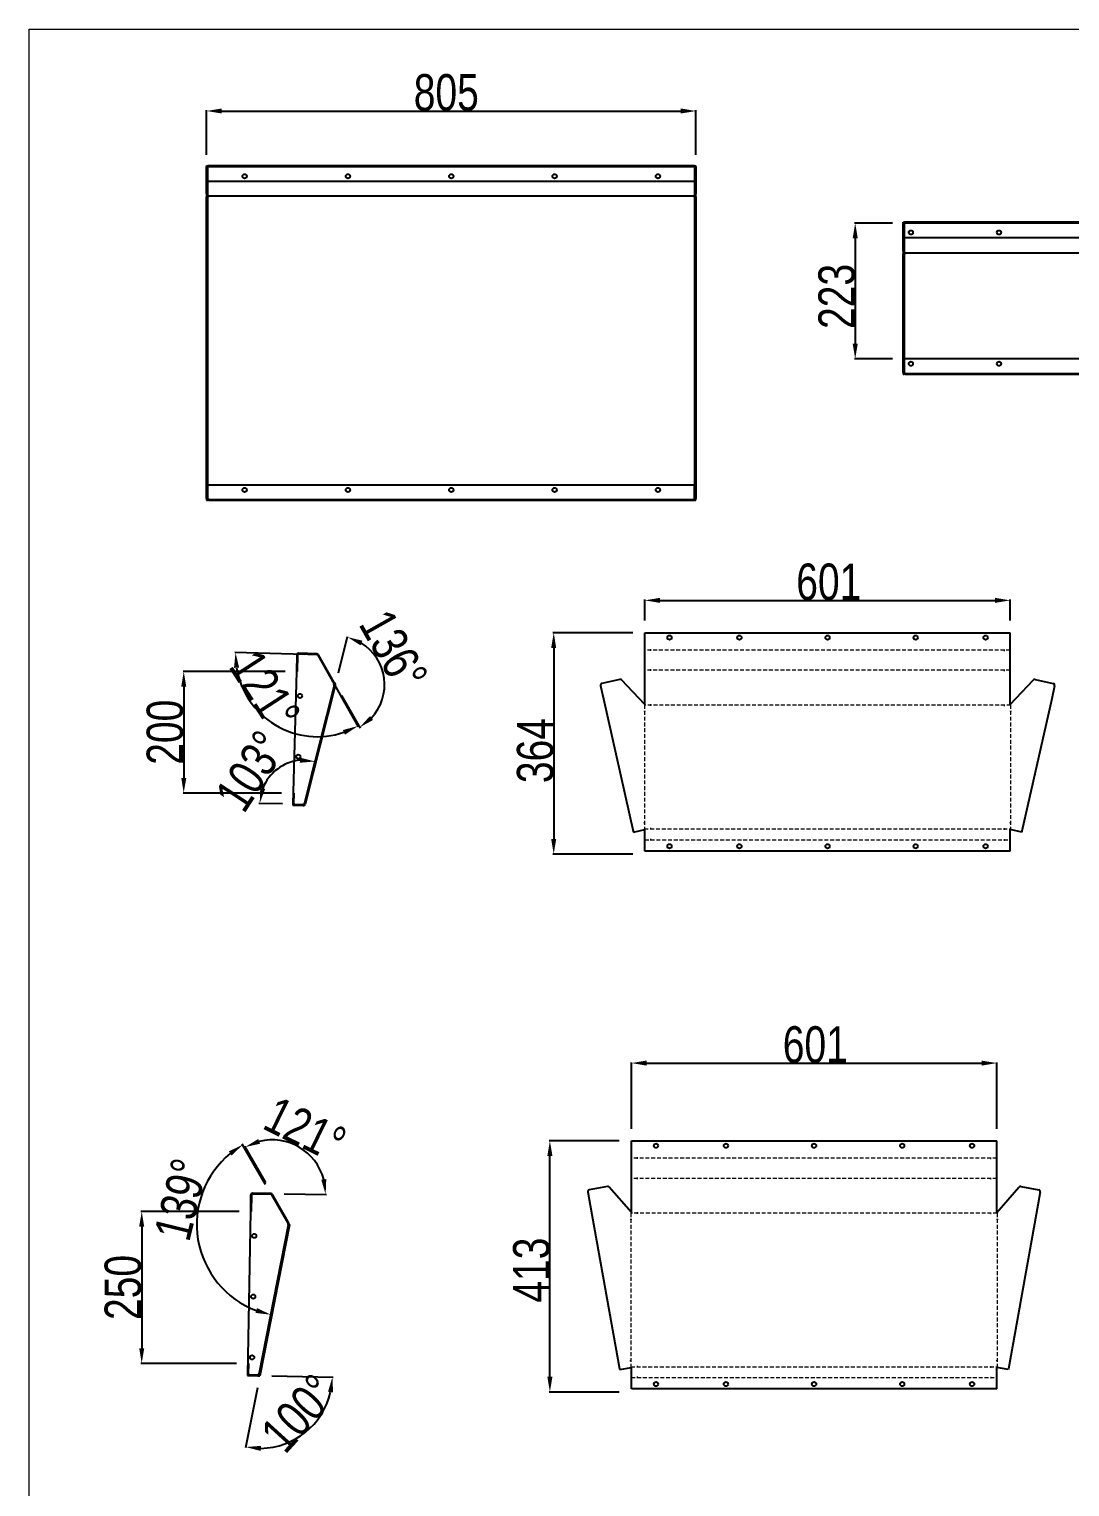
# Model space of a CAD drawing. Header units: inches. Extents: x 21 to 136330, y 8 to 58290.
# Drawn here: x 55457 to 57169, y 37422 to 39821 of the extents above; entities that cross this region are included whole.
import ezdxf
from ezdxf.enums import TextEntityAlignment as Align

# ---------------------------------------------------------------- set-up
doc = ezdxf.new("R2010")
doc.units = ezdxf.units.IN
doc.header["$MEASUREMENT"] = 0
doc.linetypes.add('HIDDEN', pattern=[9.525, 6.35, -3.175])
doc.layers.add('0 TĂNG CỨNG', color=7, linetype='Continuous', lineweight=15)
doc.layers.add('@.0.DM. NÉT ĐỨT', color=8, linetype='HIDDEN', lineweight=9)
doc.layers.add('@.0.DM. NÉT CHÍNH', color=7, linetype='Continuous')
doc.layers.add('@.0.DM. NÉT CHÍNH @ 1', color=7, linetype='Continuous')
doc.layers.add('@.DM. KÍCH THƯỚC', color=8, linetype='Continuous', transparency=0.2)
doc.layers.add('@.DM. KÍCH THƯỚC @ 1', color=8, linetype='Continuous', transparency=0.2)
doc.styles.add('ARIAL', font='arial.ttf')
doc.styles.add('roman', font='roman.shx', dxfattribs={"width": 0.8})
doc.styles.add('Tahoma (Input Text)', font='tahoma.ttf')
doc.dimstyles.new('Kích thước Duy Mạnh', dxfattribs={"dimtxt": 30, "dimasz": 25, "dimexe": 1.25, "dimexo": 20, "dimtad": 1, "dimdec": 1, "dimtxsty": 'roman', "dimcen": 2.5, "dimclrd": 8, "dimclre": 8, "dimclrt": 2, "dimadec": 0, "dimazin": 0, "dimtfac": 1, "dimtdec": 1, "dimtix": 1, "dimtmove": 0, "dimatfit": 3, "dimfxl": 1, "dimtfillclr": 1, "dimarcsym": 0})

# ---------------------------------------------------------------- blocks, each defined once
blk = doc.blocks.new('KHUNG KT1')
at = {"color": 7}
blk.add_lwpolyline([(0, 0), (7128, 0), (7128, -5040), (0, -5040)], close=True, dxfattribs=at)
at = {"color": 1, "style": 'Tahoma (Input Text)', "flags": 8}
for tag, p in [('#01', (328.9, -4851.1)), ('#03', (1514.7, -4846.3)), ('#05', (2819, -4851.1)), ('#07', (4424, -4851.1)), ('#09', (5172.9, -4851.1)), ('#02', (189.8, -4995.1)), ('#04', (1755.3, -4995.1)), ('#06', (2727.8, -4995.1)), ('#08', (4382.7, -4995.1)), ('#10', (5172.9, -4995.1))]:
    blk.add_attdef(tag, p, '', height=60, dxfattribs=at)
blk.add_attdef('#11', text='', height=60, dxfattribs=at).set_placement((6996, -4961.6), align=Align.CENTER)
at = {"layer": '0 TĂNG CỨNG', "color": 1, "style": 'ARIAL'}
blk.add_attdef('#12', (852.8, -4987.6), '', height=60, dxfattribs=at)
blk = doc.blocks.new('*D2129')
at = {"layer": '@.DM. KÍCH THƯỚC', "color": 8, "lineweight": -2, "transparency": 16777216}
for p, q in [((56449.6, 38827.8), (56318.3, 38827.8)), ((56449.6, 38463.5), (56318.3, 38463.5))]:
    blk.add_line(p, q, dxfattribs=at)
at = {"layer": '@.DM. KÍCH THƯỚC', "lineweight": -2, "transparency": 16777216}
blk.add_line((56319.6, 38802.8), (56319.6, 38488.5), dxfattribs=at)
at = {"layer": '@.DM. KÍCH THƯỚC', "transparency": 16777216}
for points in [[(56315.4, 38802.8), (56323.7, 38802.8), (56319.6, 38827.8)], [(56315.4, 38488.5), (56323.7, 38488.5), (56319.6, 38463.5)]]:
    blk.add_solid(points, dxfattribs=at)
at = {"layer": 'Defpoints', "color": 0, "transparency": 16777216}
for p in [(56469.6, 38827.8), (56319.6, 38463.5), (56469.6, 38463.5)]:
    blk.add_point(p, dxfattribs=at)
at = {"layer": '@.DM. KÍCH THƯỚC', "color": 2, "transparency": 16777216, "insert": (56259, 38580.3), "char_height": 60, "attachment_point": 1, "rotation": 90, "style": 'roman'}
blk.add_mtext('364', dxfattribs=at)
blk = doc.blocks.new('*D2130')
at = {"layer": '@.0.DM. NÉT CHÍNH', "color": 8, "lineweight": -2, "transparency": 16777216}
for p, q in [((56876.7, 39501.7), (56814.4, 39501.7)), ((56876.7, 39278.3), (56814.4, 39278.3))]:
    blk.add_line(p, q, dxfattribs=at)
at = {"layer": '@.0.DM. NÉT CHÍNH', "lineweight": -2, "transparency": 16777216}
blk.add_line((56815.6, 39476.7), (56815.6, 39303.3), dxfattribs=at)
at = {"layer": '@.0.DM. NÉT CHÍNH', "transparency": 16777216}
for points in [[(56811.4, 39476.7), (56819.8, 39476.7), (56815.6, 39501.7)], [(56811.4, 39303.3), (56819.8, 39303.3), (56815.6, 39278.3)]]:
    blk.add_solid(points, dxfattribs=at)
at = {"layer": 'Defpoints', "color": 0, "transparency": 16777216}
for p in [(56896.7, 39501.7), (56815.6, 39278.3), (56896.7, 39278.3)]:
    blk.add_point(p, dxfattribs=at)
at = {"layer": '@.0.DM. NÉT CHÍNH', "color": 2, "transparency": 16777216, "insert": (56755, 39327.5), "char_height": 60, "attachment_point": 1, "rotation": 90, "style": 'roman'}
blk.add_mtext('223', dxfattribs=at)
blk = doc.blocks.new('*D2115')
at = {"layer": '@.0.DM. NÉT CHÍNH', "color": 8, "lineweight": -2, "transparency": 16777216}
for p, q in [((55748.5, 39614.1), (55748.5, 39687.4)), ((56553.5, 39614.1), (56553.5, 39687.4))]:
    blk.add_line(p, q, dxfattribs=at)
at = {"layer": '@.0.DM. NÉT CHÍNH', "lineweight": -2, "transparency": 16777216}
blk.add_line((55773.5, 39686.1), (56528.5, 39686.1), dxfattribs=at)
at = {"layer": '@.0.DM. NÉT CHÍNH', "transparency": 16777216}
for points in [[(55773.5, 39690.3), (55773.5, 39682), (55748.5, 39686.1)], [(56528.5, 39690.3), (56528.5, 39682), (56553.5, 39686.1)]]:
    blk.add_solid(points, dxfattribs=at)
at = {"layer": 'Defpoints', "color": 0, "transparency": 16777216}
for p in [(56553.5, 39686.1), (55748.5, 39594.1), (56553.5, 39594.1)]:
    blk.add_point(p, dxfattribs=at)
at = {"layer": '@.0.DM. NÉT CHÍNH', "color": 2, "transparency": 16777216, "insert": (56089.3, 39746.8), "char_height": 60, "attachment_point": 1, "style": 'roman'}
blk.add_mtext('805', dxfattribs=at)
blk = doc.blocks.new('*D2122')
at = {"layer": '@.DM. KÍCH THƯỚC', "color": 8, "lineweight": -2, "transparency": 16777216}
for p, q in [((56447.4, 38011.7), (56447.4, 38120.9)), ((57048.4, 38011.7), (57048.4, 38120.9))]:
    blk.add_line(p, q, dxfattribs=at)
at = {"layer": '@.DM. KÍCH THƯỚC', "lineweight": -2, "transparency": 16777216}
blk.add_line((56472.4, 38119.7), (57023.4, 38119.7), dxfattribs=at)
at = {"layer": '@.DM. KÍCH THƯỚC', "transparency": 16777216}
for points in [[(56472.4, 38123.8), (56472.4, 38115.5), (56447.4, 38119.7)], [(57023.4, 38123.8), (57023.4, 38115.5), (57048.4, 38119.7)]]:
    blk.add_solid(points, dxfattribs=at)
at = {"layer": 'Defpoints', "color": 0, "transparency": 16777216}
for p in [(57048.4, 38119.7), (56447.4, 37991.7), (57048.4, 37991.7)]:
    blk.add_point(p, dxfattribs=at)
at = {"layer": '@.DM. KÍCH THƯỚC', "color": 2, "transparency": 16777216, "insert": (56696.4, 38180.3), "char_height": 60, "attachment_point": 1, "style": 'roman'}
blk.add_mtext('601', dxfattribs=at)
blk = doc.blocks.new('*D2127')
at = {"layer": '@.DM. KÍCH THƯỚC', "color": 8, "lineweight": -2, "transparency": 16777216}
for p, q in [((56427.4, 37991.7), (56312, 37991.7)), ((56427.4, 37578.5), (56312, 37578.5))]:
    blk.add_line(p, q, dxfattribs=at)
at = {"layer": '@.DM. KÍCH THƯỚC', "lineweight": -2, "transparency": 16777216}
blk.add_line((56313.3, 37603.5), (56313.3, 37966.7), dxfattribs=at)
at = {"layer": '@.DM. KÍCH THƯỚC', "transparency": 16777216}
for points in [[(56309.1, 37966.7), (56317.5, 37966.7), (56313.3, 37991.7)], [(56309.1, 37603.5), (56317.5, 37603.5), (56313.3, 37578.5)]]:
    blk.add_solid(points, dxfattribs=at)
at = {"layer": 'Defpoints', "color": 0, "transparency": 16777216}
for p in [(56313.3, 37991.7), (56447.4, 37991.7), (56447.4, 37578.5)]:
    blk.add_point(p, dxfattribs=at)
at = {"layer": '@.DM. KÍCH THƯỚC', "color": 2, "transparency": 16777216, "insert": (56252.7, 37725.5), "char_height": 60, "attachment_point": 1, "rotation": 90, "style": 'roman'}
blk.add_mtext('413', dxfattribs=at)
blk = doc.blocks.new('*D2128')
at = {"layer": '@.DM. KÍCH THƯỚC', "color": 8, "lineweight": -2, "transparency": 16777216}
for p, q in [((56469.6, 38847.8), (56469.6, 38882.3)), ((57070.6, 38847.8), (57070.6, 38882.3))]:
    blk.add_line(p, q, dxfattribs=at)
at = {"layer": '@.DM. KÍCH THƯỚC', "lineweight": -2, "transparency": 16777216}
blk.add_line((56494.6, 38881), (57045.6, 38881), dxfattribs=at)
at = {"layer": '@.DM. KÍCH THƯỚC', "transparency": 16777216}
for points in [[(56494.6, 38885.2), (56494.6, 38876.8), (56469.6, 38881)], [(57045.6, 38885.2), (57045.6, 38876.8), (57070.6, 38881)]]:
    blk.add_solid(points, dxfattribs=at)
at = {"layer": 'Defpoints', "color": 0, "transparency": 16777216}
for p in [(57070.6, 38881), (56469.6, 38827.8), (57070.6, 38827.8)]:
    blk.add_point(p, dxfattribs=at)
at = {"layer": '@.DM. KÍCH THƯỚC', "color": 2, "transparency": 16777216, "insert": (56718.6, 38941.6), "char_height": 60, "attachment_point": 1, "style": 'roman'}
blk.add_mtext('601', dxfattribs=at)
blk = doc.blocks.new('*D2148')
at = {"layer": '@.DM. KÍCH THƯỚC', "color": 8, "lineweight": -2, "transparency": 16777216}
for p, q in [((55845.9, 37922.4), (55811.2, 37982.6)), ((55876.1, 37904.6), (55945.7, 37903.5))]:
    blk.add_line(p, q, dxfattribs=at)
at = {"layer": '@.DM. KÍCH THƯỚC', "lineweight": -2, "transparency": 16777216}
blk.add_arc((55856, 37905), 88.4, 15.2927, 103.7492, dxfattribs=at)
at = {"layer": '@.DM. KÍCH THƯỚC', "transparency": 16777216}
for points in [[(55836.5, 37987), (55833.4, 37994.7), (55811.8, 37981.5)], [(55945.4, 37928.8), (55937.2, 37927.8), (55944.4, 37903.5)]]:
    blk.add_solid(points, dxfattribs=at)
at = {"layer": 'Defpoints', "color": 0, "transparency": 16777216}
for p in [(55924.4, 37961), (55855.9, 37905.1), (55856, 37905), (55856.1, 37905)]:
    blk.add_point(p, dxfattribs=at)
at = {"layer": '@.DM. KÍCH THƯỚC', "color": 2, "transparency": 16777216, "insert": (55864.4, 38066.9), "char_height": 60, "attachment_point": 1, "rotation": 333.7867, "style": 'roman'}
blk.add_mtext('121°', dxfattribs=at)
blk = doc.blocks.new('*D2149')
at = {"layer": '@.DM. KÍCH THƯỚC', "color": 8, "lineweight": -2, "transparency": 16777216}
for p, q in [((55845.5, 37920.1), (55807.3, 37986.3)), ((55838.9, 37627.6), (55854.5, 37706.9))]:
    blk.add_line(p, q, dxfattribs=at)
at = {"layer": '@.DM. KÍCH THƯỚC', "lineweight": -2, "transparency": 16777216}
blk.add_arc((55883.6, 37854.2), 151.3, 129.4781, 249.3599, dxfattribs=at)
at = {"layer": '@.DM. KÍCH THƯỚC', "transparency": 16777216}
for points in [[(55785, 37974.4), (55789.7, 37967.6), (55807.9, 37985.3)], [(55831.4, 37716.6), (55829.1, 37708.6), (55854.3, 37705.7)]]:
    blk.add_solid(points, dxfattribs=at)
at = {"layer": 'Defpoints', "color": 0, "transparency": 16777216}
for p in [(55855.5, 37902.7), (55883.6, 37854.2), (55756, 37772.8), (55835, 37608)]:
    blk.add_point(p, dxfattribs=at)
at = {"layer": '@.DM. KÍCH THƯỚC', "color": 2, "transparency": 16777216, "insert": (55661.4, 37837.9), "char_height": 60, "attachment_point": 1, "rotation": 76.2803, "style": 'roman'}
blk.add_mtext('139°', dxfattribs=at)
blk = doc.blocks.new('*D2150')
at = {"layer": '@.DM. KÍCH THƯỚC', "color": 8, "lineweight": -2, "transparency": 16777216}
for p, q in [((55832.1, 37585.5), (55812.6, 37486.8)), ((55856.1, 37604.9), (55956.7, 37603.2))]:
    blk.add_line(p, q, dxfattribs=at)
at = {"layer": '@.DM. KÍCH THƯỚC', "lineweight": -2, "transparency": 16777216}
blk.add_arc((55836, 37605.3), 119.5, 270.843, 347.0309, dxfattribs=at)
at = {"layer": '@.DM. KÍCH THƯỚC', "transparency": 16777216}
for points in [[(55948.3, 37578.9), (55956.6, 37577.9), (55955.5, 37603.2)], [(55837.3, 37481.6), (55838.1, 37489.9), (55812.8, 37488)]]:
    blk.add_solid(points, dxfattribs=at)
at = {"layer": 'Defpoints', "color": 0, "transparency": 16777216}
for p in [(55835.9, 37605.1), (55836, 37605.3), (55836.1, 37605.3), (55881.2, 37494.6)]:
    blk.add_point(p, dxfattribs=at)
at = {"layer": '@.DM. KÍCH THƯỚC', "color": 2, "transparency": 16777216, "insert": (55833.3, 37514.9), "char_height": 60, "attachment_point": 1, "rotation": 47.6681, "style": 'roman'}
blk.add_mtext('100°', dxfattribs=at)
blk = doc.blocks.new('*D2401')
at = {"layer": '@.DM. KÍCH THƯỚC', "color": 8, "lineweight": -2, "transparency": 16777216}
for p, q in [((55910.1, 38792.1), (55794.9, 38795.2)), ((55941.2, 38773.4), (55997.9, 38673))]:
    blk.add_line(p, q, dxfattribs=at)
at = {"layer": '@.DM. KÍCH THƯỚC', "lineweight": -2, "transparency": 16777216}
blk.add_arc((55931, 38791.6), 134.9, 189.1284, 288.8202, dxfattribs=at)
at = {"layer": '@.DM. KÍCH THƯỚC', "transparency": 16777216}
for points in [[(55793.6, 38769.9), (55802, 38770.5), (55796.1, 38795.1)], [(55972.8, 38667.7), (55976.2, 38660.1), (55997.3, 38674.1)]]:
    blk.add_solid(points, dxfattribs=at)
at = {"layer": 'Defpoints', "color": 0, "transparency": 16777216}
for p in [(55930.1, 38791.6), (55931, 38791.6), (55931.4, 38790.8), (55905.5, 38659.1)]:
    blk.add_point(p, dxfattribs=at)
at = {"layer": '@.DM. KÍCH THƯỚC', "color": 2, "transparency": 16777216, "insert": (55833.8, 38804.9), "char_height": 60, "attachment_point": 1, "rotation": 302.9445, "style": 'roman'}
blk.add_mtext('121°', dxfattribs=at)
blk = doc.blocks.new('*D2402')
at = {"layer": '@.DM. KÍCH THƯỚC', "color": 8, "lineweight": -2, "transparency": 16777216}
for p, q in [((55914.3, 38565.6), (55927.4, 38617.2)), ((55873.3, 38546), (55834.7, 38547))]:
    blk.add_line(p, q, dxfattribs=at)
at = {"layer": '@.DM. KÍCH THƯỚC', "lineweight": -2, "transparency": 16777216}
blk.add_arc((55909.1, 38545.1), 73.2, 95.478, 158.8267, dxfattribs=at)
at = {"layer": '@.DM. KÍCH THƯỚC', "transparency": 16777216}
for points in [[(55902.4, 38622.1), (55901.8, 38613.8), (55927.1, 38616)], [(55844.9, 38570.7), (55836.8, 38572.3), (55835.9, 38547)]]:
    blk.add_solid(points, dxfattribs=at)
at = {"layer": 'Defpoints', "color": 0, "transparency": 16777216}
for p in [(55884, 38613.8), (55893.3, 38545.5), (55909.1, 38545.1), (55909.4, 38546.2)]:
    blk.add_point(p, dxfattribs=at)
at = {"layer": '@.DM. KÍCH THƯỚC', "color": 2, "transparency": 16777216, "insert": (55759.6, 38561.4), "char_height": 60, "attachment_point": 1, "rotation": 56.62, "style": 'roman'}
blk.add_mtext('103°', dxfattribs=at)
blk = doc.blocks.new('*D2403')
at = {"layer": '@.DM. KÍCH THƯỚC', "color": 8, "lineweight": -2, "transparency": 16777216}
for p, q in [((55965.5, 38761.8), (55980.6, 38821.8)), ((55970.4, 38724.7), (56000.9, 38670.8))]:
    blk.add_line(p, q, dxfattribs=at)
at = {"layer": '@.DM. KÍCH THƯỚC', "lineweight": -2, "transparency": 16777216}
blk.add_arc((55960.5, 38742.3), 80.8, 317.258, 58.0106, dxfattribs=at)
at = {"layer": '@.DM. KÍCH THƯỚC', "transparency": 16777216}
for points in [[(56001.7, 38807), (56005, 38814.6), (55980.3, 38820.6)], [(56022.4, 38684.2), (56017.3, 38690.7), (56000.2, 38671.9)]]:
    blk.add_solid(points, dxfattribs=at)
at = {"layer": 'Defpoints', "color": 0, "transparency": 16777216}
for p in [(55960.5, 38742.3), (55960.6, 38742.4), (55960.6, 38742.1), (56038.5, 38721.2)]:
    blk.add_point(p, dxfattribs=at)
at = {"layer": '@.DM. KÍCH THƯỚC', "color": 2, "transparency": 16777216, "insert": (56049.9, 38871.5), "char_height": 60, "attachment_point": 1, "rotation": 299.4548, "style": 'roman'}
blk.add_mtext('136°', dxfattribs=at)
blk = doc.blocks.new('*D2387')
at = {"layer": '@.DM. KÍCH THƯỚC', "color": 8, "lineweight": -2, "transparency": 16777216}
for p, q in [((55877.7, 38763.9), (55709.7, 38763.9)), ((55871.7, 38564), (55709.7, 38564))]:
    blk.add_line(p, q, dxfattribs=at)
at = {"layer": '@.DM. KÍCH THƯỚC', "lineweight": -2, "transparency": 16777216}
blk.add_line((55710.9, 38738.9), (55710.9, 38589), dxfattribs=at)
at = {"layer": '@.DM. KÍCH THƯỚC', "transparency": 16777216}
for points in [[(55706.8, 38738.9), (55715.1, 38738.9), (55710.9, 38763.9)], [(55706.8, 38589), (55715.1, 38589), (55710.9, 38564)]]:
    blk.add_solid(points, dxfattribs=at)
at = {"layer": 'Defpoints', "color": 0, "transparency": 16777216}
for p in [(55897.7, 38763.9), (55710.9, 38564), (55891.7, 38564)]:
    blk.add_point(p, dxfattribs=at)
at = {"layer": '@.DM. KÍCH THƯỚC', "color": 2, "transparency": 16777216, "insert": (55680.3, 38664), "char_height": 60, "attachment_point": 5, "rotation": 90, "style": 'roman'}
blk.add_mtext('200', dxfattribs=at)
blk = doc.blocks.new('*D2388')
at = {"layer": '@.DM. KÍCH THƯỚC', "color": 8, "lineweight": -2, "transparency": 16777216}
for p, q in [((55802.1, 37875.5), (55640.5, 37875.5)), ((55797.9, 37625.6), (55640.5, 37625.6))]:
    blk.add_line(p, q, dxfattribs=at)
at = {"layer": '@.DM. KÍCH THƯỚC', "lineweight": -2, "transparency": 16777216}
blk.add_line((55641.8, 37850.5), (55641.8, 37650.6), dxfattribs=at)
at = {"layer": '@.DM. KÍCH THƯỚC', "transparency": 16777216}
for points in [[(55637.6, 37850.5), (55645.9, 37850.5), (55641.8, 37875.5)], [(55637.6, 37650.6), (55645.9, 37650.6), (55641.8, 37625.6)]]:
    blk.add_solid(points, dxfattribs=at)
at = {"layer": 'Defpoints', "color": 0, "transparency": 16777216}
for p in [(55822.1, 37875.5), (55641.8, 37625.6), (55817.9, 37625.6)]:
    blk.add_point(p, dxfattribs=at)
at = {"layer": '@.DM. KÍCH THƯỚC', "color": 2, "transparency": 16777216, "insert": (55611.1, 37750.5), "char_height": 60, "attachment_point": 5, "rotation": 90, "style": 'roman'}
blk.add_mtext('250', dxfattribs=at)

msp = doc.modelspace()

# ---------------------------------------------------------------- linework, layer by layer
at = {"layer": '@.0.DM. NÉT CHÍNH'}
for p, q in [((55748.48, 39595.5843), (55748.48, 39595.7092)), ((55748.48, 39595.7092), (55748.48, 39595.7092)), ((55748.48, 39595.7092), (55749.98, 39595.7092)), ((55748.48, 39595.5843), (55748.48, 39594.1172)), ((55748.48, 39549.83), (55748.48, 39594.1172)), ((55749.98, 39595.7092), (55749.98, 39595.5843)), ((55749.98, 39595.7092), (55749.98, 39595.7092)), ((55749.98, 39594.1172), (55749.98, 39595.5843)), ((55749.98, 39594.1172), (55749.98, 39549.83)), ((55750.48, 39595.7092), (55750.48, 39595.7092)), ((56551.48, 39595.7092), (55750.48, 39595.7092)), ((55750.48, 39595.5843), (55750.48, 39595.7092)), ((55750.48, 39595.5843), (55750.48, 39594.1172)), ((56551.48, 39594.2092), (55750.48, 39594.2092)), ((55750.48, 39546.2943), (55750.48, 39594.1172)), ((55807.48, 39578.7155), (55807.48, 39578.7217)), ((55814.48, 39578.7155), (55814.48, 39578.7217)), ((55977.48, 39578.7155), (55977.48, 39578.7217)), ((55984.48, 39578.7155), (55984.48, 39578.7217)), ((56147.48, 39578.7155), (56147.48, 39578.7217)), ((56154.48, 39578.7155), (56154.48, 39578.7217)), ((56317.48, 39578.7155), (56317.48, 39578.7217)), ((56324.48, 39578.7155), (56324.48, 39578.7217)), ((56487.48, 39578.7155), (56487.48, 39578.7217)), ((56494.48, 39578.7155), (56494.48, 39578.7217)), ((56551.48, 39595.7092), (56551.48, 39595.7092)), ((56551.48, 39595.7092), (56551.48, 39595.5843)), ((56551.48, 39594.1172), (56551.48, 39595.5843)), ((56551.48, 39594.1172), (56551.48, 39546.2943)), ((56551.98, 39595.5843), (56551.98, 39595.7092)), ((56551.98, 39595.7092), (56551.98, 39595.7092)), ((56551.98, 39595.7092), (56553.48, 39595.7092)), ((56551.98, 39595.5843), (56551.98, 39594.1172)), ((56551.98, 39549.83), (56551.98, 39594.1172)), ((56553.48, 39595.7092), (56553.48, 39595.5843)), ((56553.48, 39595.7092), (56553.48, 39595.7092)), ((56553.48, 39594.1172), (56553.48, 39595.5843)), ((56553.48, 39594.1172), (56553.48, 39549.83)), ((55748.48, 39549.83), (55748.48, 39544.7614)), ((55749.98, 39549.83), (55748.48, 39549.83)), ((55749.98, 39544.7614), (55749.98, 39549.83)), ((55750.48, 39570.7218), (56551.48, 39570.7218)), ((55750.48, 39570.7156), (56551.48, 39570.7156)), ((56551.98, 39544.7614), (56551.98, 39549.83)), ((56553.48, 39549.83), (56551.98, 39549.83)), ((56553.48, 39544.7614), (56553.48, 39549.83)), ((55748.48, 39048.654), (55748.48, 39544.7614)), ((55749.98, 39544.7614), (55748.48, 39544.7614)), ((55749.98, 39529.1933), (55748.48, 39529.1933)), ((55749.98, 39544.7614), (55749.98, 39048.654)), ((55750.48, 39545.5279), (55750.48, 39546.2943)), ((55750.48, 39546.2943), (55751.48, 39546.2943)), ((55751.48, 39545.5279), (55750.48, 39545.5279)), ((55751.48, 39544.4803), (55751.48, 39546.2943)), ((55751.48, 39546.2943), (56550.48, 39546.2943)), ((56550.48, 39546.2943), (56550.48, 39544.4803)), ((56550.48, 39546.2943), (56551.48, 39546.2943)), ((56551.48, 39545.5279), (56550.48, 39545.5279)), ((56551.48, 39546.2943), (56551.48, 39545.5279)), ((56551.98, 39544.7614), (56553.48, 39544.7614)), ((56551.98, 39048.654), (56551.98, 39544.7614)), ((56553.48, 39529.1933), (56551.98, 39529.1933)), ((56553.48, 39544.7614), (56553.48, 39048.654)), ((55749.98, 39522.1933), (55748.48, 39522.1933)), ((56553.48, 39522.1933), (56551.98, 39522.1933)), ((56894.6755, 39503.181), (56894.6755, 39503.1799)), ((56894.6755, 39503.181), (56896.1755, 39503.181)), ((56894.6755, 39502.3827), (56894.6755, 39503.1799)), ((56894.6755, 39502.3827), (56894.6755, 39500.859)), ((56894.6755, 39455.3505), (56894.6755, 39500.859)), ((56896.1755, 39503.1799), (56896.1755, 39503.181)), ((56896.1755, 39503.1799), (56896.1755, 39502.3827)), ((56896.1755, 39500.859), (56896.1755, 39502.3827)), ((56896.1755, 39500.859), (56896.1755, 39455.3505)), ((56896.6755, 39503.181), (56896.6755, 39503.1799)), ((57497.6755, 39503.181), (56896.6755, 39503.181)), ((56896.6755, 39502.3827), (56896.6755, 39503.1799)), ((56896.6755, 39502.3827), (56896.6755, 39500.859)), ((57497.6755, 39501.681), (56896.6755, 39501.681)), ((56896.6755, 39452.6116), (56896.6755, 39500.859)), ((56896.6755, 39478.2675), (57497.6755, 39478.2675)), ((56896.6755, 39478.228), (57497.6755, 39478.228)), ((56903.6755, 39486.2253), (56903.6755, 39486.2647)), ((56910.6755, 39486.2253), (56910.6755, 39486.2647)), ((57048.6755, 39486.2253), (57048.6755, 39486.2647)), ((57055.6755, 39486.2253), (57055.6755, 39486.2647)), ((56894.6755, 39455.3505), (56894.6755, 39451.1363)), ((56896.1755, 39455.3505), (56894.6755, 39455.3505)), ((56896.1755, 39451.1363), (56896.1755, 39455.3505)), ((56896.6755, 39451.874), (56896.6755, 39452.6116)), ((56896.6755, 39452.6116), (56897.6755, 39452.6116)), ((56896.6755, 39452.6116), (57497.6755, 39452.6116)), ((56897.6755, 39450.401), (56897.6755, 39452.6116)), ((55749.98, 39429.1941), (55748.48, 39429.1941)), ((56553.48, 39429.1941), (56551.98, 39429.1941)), ((56896.1755, 39451.1363), (56894.6755, 39451.1363)), ((56894.6755, 39255.8807), (56894.6755, 39451.1363)), ((56896.1755, 39436.5989), (56894.6755, 39436.5989)), ((56896.1755, 39429.5989), (56894.6755, 39429.5989)), ((56896.1755, 39451.1363), (56896.1755, 39255.8807)), ((56897.6755, 39451.874), (56896.6755, 39451.874)), ((55749.98, 39422.1941), (55748.48, 39422.1941)), ((56553.48, 39422.1941), (56551.98, 39422.1941)), ((56896.1755, 39336.6335), (56894.6755, 39336.6335)), ((55749.98, 39329.195), (55748.48, 39329.195)), ((55749.98, 39322.195), (55748.48, 39322.195)), ((56553.48, 39329.195), (56551.98, 39329.195)), ((56553.48, 39322.195), (56551.98, 39322.195)), ((56896.1755, 39329.6335), (56894.6755, 39329.6335)), ((56896.6755, 39278.2966), (56896.6755, 39278.3361)), ((57497.6755, 39278.3361), (56896.6755, 39278.3361)), ((56896.6755, 39256.3043), (56896.6755, 39278.2966)), ((57497.6755, 39278.2966), (56896.6755, 39278.2966)), ((56903.6755, 39270.2994), (56903.6755, 39270.3389)), ((56910.6755, 39270.2994), (56910.6755, 39270.3389)), ((57048.6755, 39270.2994), (57048.6755, 39270.3389)), ((57055.6755, 39270.2994), (57055.6755, 39270.3389)), ((56894.6755, 39255.8807), (56894.6755, 39252.8995)), ((56896.1755, 39255.8807), (56894.6755, 39255.8807)), ((56894.6755, 39253.3448), (56896.1755, 39253.3448)), ((56894.6755, 39252.8995), (56896.1755, 39252.8995)), ((56896.1755, 39255.8807), (56896.1755, 39255.2439)), ((56896.1755, 39255.2439), (56896.1755, 39252.8995)), ((56896.6755, 39255.1874), (56896.6755, 39256.3043)), ((56896.6755, 39254.7653), (56896.6755, 39255.1874)), ((56896.6755, 39254.7653), (56896.6755, 39254.3812)), ((56896.6755, 39254.3812), (56897.6755, 39254.3812)), ((56896.6755, 39252.8817), (56896.6755, 39254.3812)), ((56897.6755, 39252.8817), (56896.6755, 39252.8817)), ((56897.6755, 39255.513), (56897.6755, 39255.1454)), ((56897.6755, 39252.8807), (56897.6755, 39255.1454)), ((56897.6755, 39254.3807), (57496.6755, 39254.3807)), ((56897.6755, 39252.8807), (57496.6755, 39252.8807)), ((55749.98, 39229.1958), (55748.48, 39229.1958)), ((55749.98, 39222.1958), (55748.48, 39222.1958)), ((56553.48, 39229.1958), (56551.98, 39229.1958)), ((56553.48, 39222.1958), (56551.98, 39222.1958)), ((55749.98, 39129.1967), (55748.48, 39129.1967)), ((55749.98, 39122.1967), (55748.48, 39122.1967)), ((56553.48, 39129.1967), (56551.98, 39129.1967)), ((56553.48, 39122.1967), (56551.98, 39122.1967)), ((55750.48, 39070.7185), (55750.48, 39070.7247)), ((56551.48, 39070.7247), (55750.48, 39070.7247)), ((55750.48, 39048.7187), (55750.48, 39070.7185)), ((56551.48, 39070.7185), (55750.48, 39070.7185)), ((56551.48, 39070.7185), (56551.48, 39070.7247)), ((56551.48, 39048.7187), (56551.48, 39070.7185)), ((55748.48, 39048.654), (55748.48, 39045.6552)), ((55749.98, 39048.654), (55748.48, 39048.654)), ((55748.48, 39045.7249), (55749.98, 39045.7249)), ((55748.48, 39045.6552), (55749.98, 39045.6552)), ((55749.98, 39048.654), (55749.98, 39048.4105)), ((55749.98, 39048.4105), (55749.98, 39045.6552)), ((55750.48, 39048.3889), (55750.48, 39048.7187)), ((55750.48, 39047.2125), (55750.48, 39048.3889)), ((55750.48, 39047.2125), (55750.48, 39047.154)), ((55750.48, 39047.154), (55751.48, 39047.154)), ((55750.48, 39045.654), (55750.48, 39047.154)), ((55751.48, 39045.654), (55750.48, 39045.654)), ((55751.48, 39048.5134), (55751.48, 39048.3728)), ((55751.48, 39045.654), (55751.48, 39048.3728)), ((55751.48, 39047.154), (56550.48, 39047.154)), ((55751.48, 39045.654), (56550.48, 39045.654)), ((55807.48, 39062.7186), (55807.48, 39062.7247)), ((55814.48, 39062.7186), (55814.48, 39062.7247)), ((55977.48, 39062.7186), (55977.48, 39062.7247)), ((55984.48, 39062.7186), (55984.48, 39062.7247)), ((56147.48, 39062.7186), (56147.48, 39062.7247)), ((56154.48, 39062.7186), (56154.48, 39062.7247)), ((56317.48, 39062.7186), (56317.48, 39062.7247)), ((56324.48, 39062.7186), (56324.48, 39062.7247)), ((56487.48, 39062.7186), (56487.48, 39062.7247)), ((56494.48, 39062.7186), (56494.48, 39062.7247)), ((56550.48, 39048.5134), (56550.48, 39048.3728)), ((56550.48, 39048.3728), (56550.48, 39045.654)), ((56550.48, 39047.154), (56551.48, 39047.154)), ((56551.48, 39045.654), (56550.48, 39045.654)), ((56551.48, 39048.3889), (56551.48, 39048.7187)), ((56551.48, 39047.2125), (56551.48, 39048.3889)), ((56551.48, 39047.2125), (56551.48, 39047.154)), ((56551.48, 39047.154), (56551.48, 39045.654)), ((56551.98, 39048.654), (56551.98, 39048.4105)), ((56551.98, 39048.654), (56553.48, 39048.654)), ((56551.98, 39048.4105), (56551.98, 39045.6552)), ((56551.98, 39045.7249), (56553.48, 39045.7249)), ((56551.98, 39045.6552), (56553.48, 39045.6552)), ((56553.48, 39045.6552), (56553.48, 39048.654)), ((56469.5756, 38709.6392), (56469.5756, 38827.7769)), ((56469.5756, 38827.7769), (57070.5756, 38827.7769)), ((57070.5756, 38709.6392), (57070.5756, 38827.7769)), ((55896.7801, 38790.9689), (55896.2012, 38763.9765)), ((55898.2795, 38790.9294), (55897.7007, 38763.937)), ((55930.1094, 38791.5922), (55899.8185, 38792.3894)), ((55930.1489, 38793.0916), (55899.858, 38793.8889)), ((55931.3761, 38790.8303), (55957.8512, 38743.9524)), ((55958.3839, 38746.0594), (55932.6822, 38791.5679)), ((55896.2012, 38763.9765), (55890.3225, 38545.5532)), ((55897.7007, 38763.937), (55896.2012, 38763.9765)), ((55897.8191, 38768.4355), (55896.3196, 38768.4749)), ((55898.0033, 38775.433), (55896.5038, 38775.4725)), ((55909.4101, 38546.222), (55958.7727, 38741.4777)), ((55960.227, 38741.11), (55910.8644, 38545.8543)), ((55958.3839, 38746.0594), (55957.3185, 38741.8453)), ((55960.227, 38741.11), (55957.3185, 38741.8453)), ((55957.8512, 38743.9524), (55958.6246, 38742.583)), ((55959.9307, 38743.3206), (55958.3839, 38746.0594)), ((55958.3839, 38746.0594), (55960.5214, 38742.2746)), ((55958.6246, 38742.583), (55959.9307, 38743.3206)), ((55960.227, 38741.11), (55960.5214, 38742.2746)), ((56396.4507, 38740.5887), (56401.2798, 38719.1252)), ((56428.2814, 38750.8254), (56398.719, 38744.174)), ((56469.5756, 38709.6392), (56431.1109, 38749.9691)), ((57070.5756, 38709.6392), (57109.0404, 38749.9691)), ((57111.8698, 38750.8254), (57141.4322, 38744.174)), ((57143.7005, 38740.5887), (57138.8714, 38719.1252)), ((56401.2798, 38719.1252), (56450.3412, 38501.076)), ((56469.5756, 38709.6118), (56469.5756, 38708.6241)), ((57070.5756, 38709.6118), (57070.5756, 38708.6241)), ((57138.8714, 38719.1252), (57089.81, 38501.076)), ((55890.3225, 38545.5532), (55890.283, 38544.0537)), ((55890.283, 38544.0537), (55907.2022, 38543.6084)), ((55890.9408, 38564.0451), (55890.362, 38547.0527)), ((55892.1377, 38552.5096), (55890.6382, 38552.5491)), ((55892.3219, 38559.5072), (55890.8224, 38559.5466)), ((55892.4403, 38564.0056), (55890.9408, 38564.0451)), ((55891.8615, 38547.0132), (55892.4403, 38564.0056)), ((55893.3215, 38545.4743), (55907.579, 38545.099)), ((55907.9559, 38546.5896), (55907.2022, 38543.6084)), ((55907.2022, 38543.6084), (55907.8769, 38543.5907)), ((55907.579, 38545.099), (55907.9164, 38545.0901)), ((55907.8769, 38543.5907), (55907.9164, 38545.0901)), ((55907.9559, 38546.5896), (55910.8644, 38545.8543)), ((56450.3412, 38501.076), (56450.6705, 38499.6125)), ((56450.6705, 38499.6125), (56469.5756, 38503.8661)), ((56469.5756, 38503.9081), (56469.5756, 38504.9452)), ((56469.5756, 38468.4949), (56469.5756, 38503.8661)), ((57070.5756, 38503.9081), (57070.5756, 38504.9452)), ((57070.5756, 38468.4949), (57070.5756, 38503.8661)), ((57089.4808, 38499.6125), (57070.5756, 38503.8661)), ((57089.81, 38501.076), (57089.4808, 38499.6125)), ((57070.5756, 38468.4949), (56469.5756, 38468.4949)), ((56447.3777, 37873.5987), (56447.3777, 37991.7346)), ((56447.3777, 37991.7346), (57048.3777, 37991.7346)), ((57048.3777, 37873.5987), (57048.3777, 37991.7346)), ((55820.9485, 37902.5471), (55820.5795, 37875.5502)), ((55822.4483, 37902.522), (55822.0793, 37875.5251)), ((55854.2704, 37903.4884), (55823.9733, 37903.9966)), ((55854.2956, 37904.9882), (55823.9984, 37905.4964)), ((55854.2956, 37904.9882), (55855.9939, 37904.9597)), ((55855.5443, 37902.7387), (55882.4314, 37856.1744)), ((55882.8726, 37858.41), (55856.8433, 37903.4887)), ((56375.6862, 37907.6463), (56379.5836, 37885.9943)), ((56407.9294, 37916.4984), (56378.1073, 37911.1304)), ((56447.3777, 37873.5987), (56410.7193, 37915.5206)), ((57048.3777, 37873.5987), (57085.0362, 37915.5206)), ((57087.826, 37916.4984), (57117.6482, 37911.1304)), ((57120.0693, 37907.6463), (57116.1719, 37885.9943)), ((55820.5795, 37875.5502), (55815.9927, 37607.0882)), ((55822.0793, 37875.5251), (55820.5795, 37875.5502)), ((55822.1548, 37880.0244), (55820.655, 37880.0496)), ((55822.2722, 37887.0235), (55820.7724, 37887.0486)), ((56379.5836, 37885.9943), (56428.0354, 37616.8197)), ((56447.3777, 37873.5416), (56447.3777, 37872.5538)), ((57048.3777, 37873.5416), (57048.3777, 37872.5538)), ((57116.1719, 37885.9943), (57067.72, 37616.8197)), ((55834.9788, 37608.0041), (55883.4618, 37853.6484)), ((55884.9334, 37853.3579), (55836.4504, 37607.7137)), ((55882.8726, 37858.41), (55881.9902, 37853.9388)), ((55884.9334, 37853.3579), (55881.9902, 37853.9388)), ((55882.4314, 37856.1744), (55883.2892, 37854.6889)), ((55884.5882, 37855.439), (55882.8726, 37858.41)), ((55883.2892, 37854.6889), (55884.5882, 37855.439)), ((55815.9927, 37607.0882), (55815.9675, 37605.5884)), ((55815.9675, 37605.5884), (55832.9169, 37605.3041)), ((55816.3868, 37625.5849), (55816.0178, 37608.588)), ((55817.6937, 37614.0613), (55816.1939, 37614.0865)), ((55817.8111, 37621.0603), (55816.3113, 37621.0855)), ((55817.8866, 37625.5597), (55816.3868, 37625.5849)), ((55817.5176, 37608.5628), (55817.8866, 37625.5597)), ((55818.9922, 37607.0378), (55833.212, 37606.7993)), ((55833.5072, 37608.2946), (55832.9169, 37605.3041)), ((55833.212, 37606.7993), (55833.482, 37606.7948)), ((55833.4568, 37605.295), (55833.482, 37606.7948)), ((55833.5072, 37608.2946), (55836.4504, 37607.7137)), ((55836.4504, 37607.7137), (55835.9647, 37605.2529)), ((56428.0354, 37616.8197), (56428.3011, 37615.3434)), ((56428.3011, 37615.3434), (56447.3777, 37618.7772)), ((56447.3777, 37618.8535), (56447.3777, 37619.8906)), ((56447.3777, 37583.5018), (56447.3777, 37618.7772)), ((57048.3777, 37618.8535), (57048.3777, 37619.8906)), ((57048.3777, 37583.5018), (57048.3777, 37618.7772)), ((57067.4543, 37615.3434), (57048.3777, 37618.7772)), ((57067.72, 37616.8197), (57067.4543, 37615.3434)), ((55832.9169, 37605.3041), (55833.4568, 37605.295)), ((55832.9169, 37605.3041), (55835.9647, 37605.2529)), ((57048.3777, 37583.5018), (56447.3777, 37583.5018))]:
    msp.add_line(p, q, dxfattribs=at)
at = {"layer": '@.0.DM. NÉT CHÍNH', "color": 1}
for p, q in [((56479.9987, 38799.0804), (56478.4987, 38799.0804)), ((57060.1525, 38799.0804), (57061.6525, 38799.0804)), ((56479.9987, 38765.9697), (56478.4987, 38765.9697)), ((57060.1525, 38765.9697), (57061.6525, 38765.9697)), ((56468.8792, 38699.3763), (56468.8792, 38697.8763)), ((56479.9987, 38708.6241), (56478.4987, 38708.6241)), ((57060.1525, 38708.6241), (57061.6525, 38708.6241)), ((57071.2721, 38699.3763), (57071.2721, 38697.8763)), ((56468.8792, 38514.193), (56468.8792, 38515.693)), ((56479.9987, 38504.9452), (56478.4987, 38504.9452)), ((57060.1525, 38504.9452), (57061.6525, 38504.9452)), ((57071.2721, 38514.193), (57071.2721, 38515.693)), ((56479.9987, 38487.1913), (56478.4987, 38487.1913)), ((57060.1525, 38487.1913), (57061.6525, 38487.1913)), ((56457.8008, 37963.0381), (56456.3008, 37963.0381)), ((57037.9546, 37963.0381), (57039.4546, 37963.0381)), ((56457.8008, 37929.9274), (56456.3008, 37929.9274)), ((57037.9546, 37929.9274), (57039.4546, 37929.9274)), ((56457.8008, 37872.5538), (56456.3008, 37872.5538)), ((57037.9546, 37872.5538), (57039.4546, 37872.5538)), ((56446.6813, 37863.306), (56446.6813, 37861.806)), ((57049.0742, 37863.306), (57049.0742, 37861.806)), ((56446.6813, 37629.1384), (56446.6813, 37630.6384)), ((57049.0742, 37629.1384), (57049.0742, 37630.6384)), ((56457.8008, 37619.8906), (56456.3008, 37619.8906)), ((57037.9546, 37619.8906), (57039.4546, 37619.8906)), ((56457.8008, 37602.1982), (56456.3008, 37602.1982)), ((57037.9546, 37602.1982), (57039.4546, 37602.1982))]:
    msp.add_line(p, q, dxfattribs=at)
at = {"layer": '@.0.DM. NÉT CHÍNH'}
for centre in [(56510.0756, 38819.7769), (56625.0756, 38819.7769), (56770.0756, 38819.7769), (56915.0756, 38819.7769), (57030.0756, 38819.7769), (55902.0152, 38723.8079), (55899.3849, 38623.8425), (56510.0756, 38476.4949), (56625.0756, 38476.4949), (56770.0756, 38476.4949), (56915.0756, 38476.4949), (57030.0756, 38476.4949), (56487.8777, 37983.7346), (56602.8777, 37983.7346), (56747.8777, 37983.7346), (56892.8777, 37983.7346), (57007.8777, 37983.7346), (55826.8239, 37835.4392), (55825.1468, 37735.4532), (55823.4697, 37635.4673), (56487.8777, 37591.5018), (56602.8777, 37591.5018), (56747.8777, 37591.5018), (56892.8777, 37591.5018), (57007.8777, 37591.5018)]:
    msp.add_circle(centre, 3.5, dxfattribs=at)
for centre, radius, start, end in [((55899.779, 38790.8899), 3, 88.4923222, 178.4923222), ((55899.779, 38790.8899), 1.5, 88.4923222, 178.4923222), ((55930.07, 38790.0927), 1.5, 29.4563222, 88.4923222), ((55930.07, 38790.0927), 3, 29.4563222, 88.4923222), ((55957.3185, 38741.8453), 1.5, 345.8123222, 29.4563222), ((55957.3185, 38741.8453), 3, 345.8123222, 29.4563222), ((56399.3775, 38741.2472), 3, 102.68, 192.68), ((56428.94, 38747.8985), 3, 43.644, 102.68), ((57111.2113, 38747.8985), 3, 77.32, 136.356), ((57140.7737, 38741.2472), 3, 347.32, 77.32), ((55893.3609, 38546.9738), 3, 178.4923222, 268.4923222), ((55893.3609, 38546.9738), 1.5, 178.4923222, 268.4923222), ((55907.9559, 38546.5896), 3, 268.4923222, 345.8123222), ((55907.9559, 38546.5896), 1.5, 268.4923222, 345.8123222), ((55823.9481, 37902.4968), 3, 89.0389877, 179.0389877), ((55823.9481, 37902.4968), 1.5, 89.0389877, 179.0389877), ((55854.2453, 37901.9886), 1.5, 30.0029877, 89.0389877), ((55854.2453, 37901.9886), 3, 30.0029877, 89.0389877), ((56378.6387, 37908.1778), 3, 100.204, 190.204), ((56408.4609, 37913.5458), 3, 41.168, 100.204), ((57087.2946, 37913.5458), 3, 79.796, 138.832), ((57117.1167, 37908.1778), 3, 349.796, 79.796), ((55881.9902, 37853.9388), 1.5, 348.8349877, 30.0029877), ((55881.9902, 37853.9388), 3, 348.8349877, 30.0029877), ((55819.0174, 37608.5376), 3, 179.0389877, 269.0389877), ((55819.0174, 37608.5376), 1.5, 179.0389877, 269.0389877), ((55833.5072, 37608.2946), 3, 269.0389877, 348.8349877), ((55833.5072, 37608.2946), 1.5, 269.0389877, 348.8349877)]:
    msp.add_arc(centre, radius, start, end, dxfattribs=at)
for centre, ratio in [((55810.98, 39578.7217), 0.999991507), ((55810.98, 39578.7155), 0.999991507), ((55980.98, 39578.7217), 0.999991507), ((55980.98, 39578.7155), 0.999991507), ((56150.98, 39578.7217), 0.999991507), ((56150.98, 39578.7155), 0.999991507), ((56320.98, 39578.7217), 0.999991507), ((56320.98, 39578.7155), 0.999991507), ((56490.98, 39578.7217), 0.999991507), ((56490.98, 39578.7155), 0.999991507), ((56907.1755, 39486.2647), 0.999653808), ((56907.1755, 39486.2253), 0.999653808), ((57052.1755, 39486.2647), 0.999653808), ((57052.1755, 39486.2253), 0.999653808), ((56907.1755, 39270.3389), 0.999653808), ((56907.1755, 39270.2994), 0.999653808), ((57052.1755, 39270.3389), 0.999653808), ((57052.1755, 39270.2994), 0.999653808), ((55810.98, 39062.7247), 0.999991578), ((55810.98, 39062.7186), 0.999991578), ((55980.98, 39062.7247), 0.999991578), ((55980.98, 39062.7186), 0.999991578), ((56150.98, 39062.7247), 0.999991578), ((56150.98, 39062.7186), 0.999991578), ((56320.98, 39062.7247), 0.999991578), ((56320.98, 39062.7186), 0.999991578), ((56490.98, 39062.7247), 0.999991578), ((56490.98, 39062.7186), 0.999991578)]:
    msp.add_ellipse(centre, major_axis=(-3.5, 0), ratio=ratio, dxfattribs=at)
for centre, major_axis, ratio, start_param, end_param in [((55751.48, 39544.7614), (-3, 0), 0.093728573, 0, 1.570796327), ((55751.48, 39544.7614), (-1.5, 0), 0.093728573, 0, 1.570796327), ((56550.48, 39544.7614), (3, 0), 0.093728573, 4.71238898, 6.283185307), ((56550.48, 39544.7614), (1.5, 0), 0.093728573, 4.71238898, 6.283185307), ((56897.6755, 39451.1363), (-3, 0), 0.245098888, 0, 1.570796327), ((56897.6755, 39451.1363), (-1.5, 0), 0.245098888, 0, 1.570796327), ((56897.6755, 39255.8807), (-3, 0), 0.245098888, 0, 1.570796327), ((56897.6755, 39255.8807), (-1.5, 0), 0.245098888, 0, 1.570796327), ((55751.48, 39048.654), (-3, 0), 0.093728573, 0, 1.570796327), ((55751.48, 39048.654), (-1.5, 0), 0.093728573, 0, 1.570796327), ((56550.48, 39048.654), (3, 0), 0.093728573, 4.71238898, 6.283185307), ((56550.48, 39048.654), (1.5, 0), 0.093728573, 4.71238898, 6.283185307)]:
    msp.add_ellipse(centre, major_axis=major_axis, ratio=ratio, start_param=start_param, end_param=end_param, dxfattribs=at)
at = {"layer": '@.0.DM. NÉT ĐỨT'}
for p, q in [((57070.5756, 38799.0804), (56469.5756, 38799.0804)), ((57070.5756, 38765.9697), (56469.5756, 38765.9697)), ((57071.2721, 38708.6241), (56468.8792, 38708.6241)), ((56468.8792, 38708.6241), (56468.8792, 38504.9452)), ((57071.2721, 38708.6241), (57071.2721, 38504.9452)), ((56468.8792, 38504.9452), (57071.2721, 38504.9452)), ((56469.5756, 38487.1913), (57070.5756, 38487.1913)), ((57048.3777, 37963.0381), (56447.3777, 37963.0381)), ((57048.3777, 37929.9274), (56447.3777, 37929.9274)), ((57049.0742, 37872.5538), (56446.6813, 37872.5538)), ((56446.6813, 37872.5538), (56446.6813, 37619.8906)), ((57049.0742, 37872.5538), (57049.0742, 37619.8906)), ((56446.6813, 37619.8906), (57049.0742, 37619.8906)), ((56447.3777, 37602.1982), (57048.3777, 37602.1982))]:
    msp.add_line(p, q, dxfattribs=at)

# ---------------------------------------------------------------- block references
at = {"layer": '0 TĂNG CỨNG', "color": 1, "xscale": 0.8792977987369557, "yscale": 0.8792977987369557, "zscale": 0.8792977987369557}
msp.add_blockref('KHUNG KT1', (55456.5906, 39820.7875), dxfattribs=at)

# ---------------------------------------------------------------- dimensions: what is measured, and where the dimension line sits
at = {"layer": '@.0.DM. NÉT CHÍNH @ 1'}
dim = msp.add_linear_dim(base=(56553.48, 39686.1253), p1=(55748.48, 39594.1172), p2=(56553.48, 39594.1172), dimstyle='Kích thước Duy Mạnh', override={"dimscale": 1, "dimtxt": 60, "dimdec": 0, "dimclrd": 256, "dimtdec": 0, "dimtix": 1, "dimtofl": 0, "dimtmove": 0, "dimatfit": 1}, dxfattribs=at)
dim.commit()
dim.dimension.update_dxf_attribs({"geometry": '*D2115', "text_midpoint": (56150.98, 39686.1253), "dimtype": 128})
dim = msp.add_linear_dim(base=(56815.6125, 39278.2966), p1=(56896.6755, 39501.681), p2=(56896.6755, 39278.2966), angle=90, dimstyle='Kích thước Duy Mạnh', override={"dimscale": 1, "dimtxt": 60, "dimdec": 0, "dimclrd": 256, "dimtdec": 0, "dimtix": 1, "dimtofl": 0, "dimtmove": 0, "dimatfit": 1}, dxfattribs=at)
dim.commit()
dim.dimension.update_dxf_attribs({"geometry": '*D2130', "text_midpoint": (56815.6125, 39389.1805), "dimtype": 128})
at = {"layer": '@.DM. KÍCH THƯỚC @ 1', "color": 0}
for base, p1, p2, angle, picture, middle in [((57070.5756, 38881.0008), (56469.5756, 38827.7769), (57070.5756, 38827.7769), 180, '*D2128', (56770.0756, 38881.0008)), ((56319.5756, 38463.4949), (56469.5756, 38827.7769), (56469.5756, 38463.4949), 90, '*D2129', (56319.5756, 38643.1359)), ((57048.3777, 38119.6518), (56447.3777, 37991.7346), (57048.3777, 37991.7346), 180, '*D2122', (56747.8777, 38119.6518)), ((56313.2991, 37991.7346), (56447.3777, 37578.5018), (56447.3777, 37991.7346), 90, '*D2127', (56313.2991, 37782.6182))]:
    dim = msp.add_linear_dim(base=base, p1=p1, p2=p2, angle=angle, dimstyle='Kích thước Duy Mạnh', override={"dimscale": 1, "dimtxt": 60, "dimdec": 0, "dimclrd": 256, "dimtdec": 0, "dimtix": 1, "dimtofl": 0, "dimtmove": 0, "dimatfit": 1}, dxfattribs=at)
    dim.commit()
    dim.dimension.update_dxf_attribs({"geometry": picture, "text_midpoint": middle, "dimtype": 128})
for base, center, p1, p2, picture, middle in [((56038.5236, 38721.2402), (55960.5214, 38742.2746), (55960.5952, 38742.144), (55960.5582, 38742.4201), '*D2403', (56030.8675, 38782.0014)), ((55905.5366, 38659.1206), (55930.9584, 38791.5698), (55930.1094, 38791.5922), (55931.3761, 38790.8303), '*D2401', (55817.7785, 38718.2257)), ((55884.0346, 38613.8234), (55909.116, 38545.0586), (55909.4101, 38546.222), (55893.3215, 38545.4743), '*D2402', (55847.9943, 38585.3303)), ((55924.3603, 37961.0373), (55855.9939, 37904.9597), (55856.1439, 37904.9572), (55855.9189, 37905.0896), '*D2148', (55895.0517, 37984.2891)), ((55756.0085, 37772.7543), (55883.5709, 37854.2011), (55855.5443, 37902.7387), (55834.9788, 37608.0041), '*D2149', (55736.5427, 37890.0962)), ((55881.1886, 37494.6356), (55835.9647, 37605.2529), (55835.9356, 37605.1058), (55836.1147, 37605.2504), '*D2150', (55924.3093, 37524.7754))]:
    dim = msp.add_angular_dim_3p(base=base, center=center, p1=p1, p2=p2, dimstyle='Kích thước Duy Mạnh', override={"dimscale": 1, "dimtxt": 60, "dimdec": 0, "dimclrd": 256, "dimtdec": 0, "dimtix": 1, "dimtofl": 0, "dimtmove": 0, "dimatfit": 1}, dxfattribs=at)
    dim.commit()
    dim.dimension.update_dxf_attribs({"geometry": picture, "text_midpoint": middle, "dimtype": 133})
for base, p1, p2, picture, middle in [((55710.9476, 38564.0253), (55897.7007, 38763.937), (55891.6906, 38564.0253), '*D2387', (55680.3226, 38663.9812)), ((55641.7748, 37625.5597), (55822.0793, 37875.5251), (55817.8866, 37625.5597), '*D2388', (55611.1498, 37750.5424))]:
    dim = msp.add_linear_dim(base=base, p1=p1, p2=p2, angle=90, dimstyle='Kích thước Duy Mạnh', override={"dimscale": 1, "dimtxt": 60, "dimdec": 0, "dimclrd": 256, "dimtdec": 0, "dimtix": 1, "dimtofl": 0, "dimtmove": 0, "dimatfit": 1}, dxfattribs=at)
    dim.commit()
    dim.dimension.update_dxf_attribs({"geometry": picture, "text_midpoint": middle})

doc.saveas('drawing.dxf')
